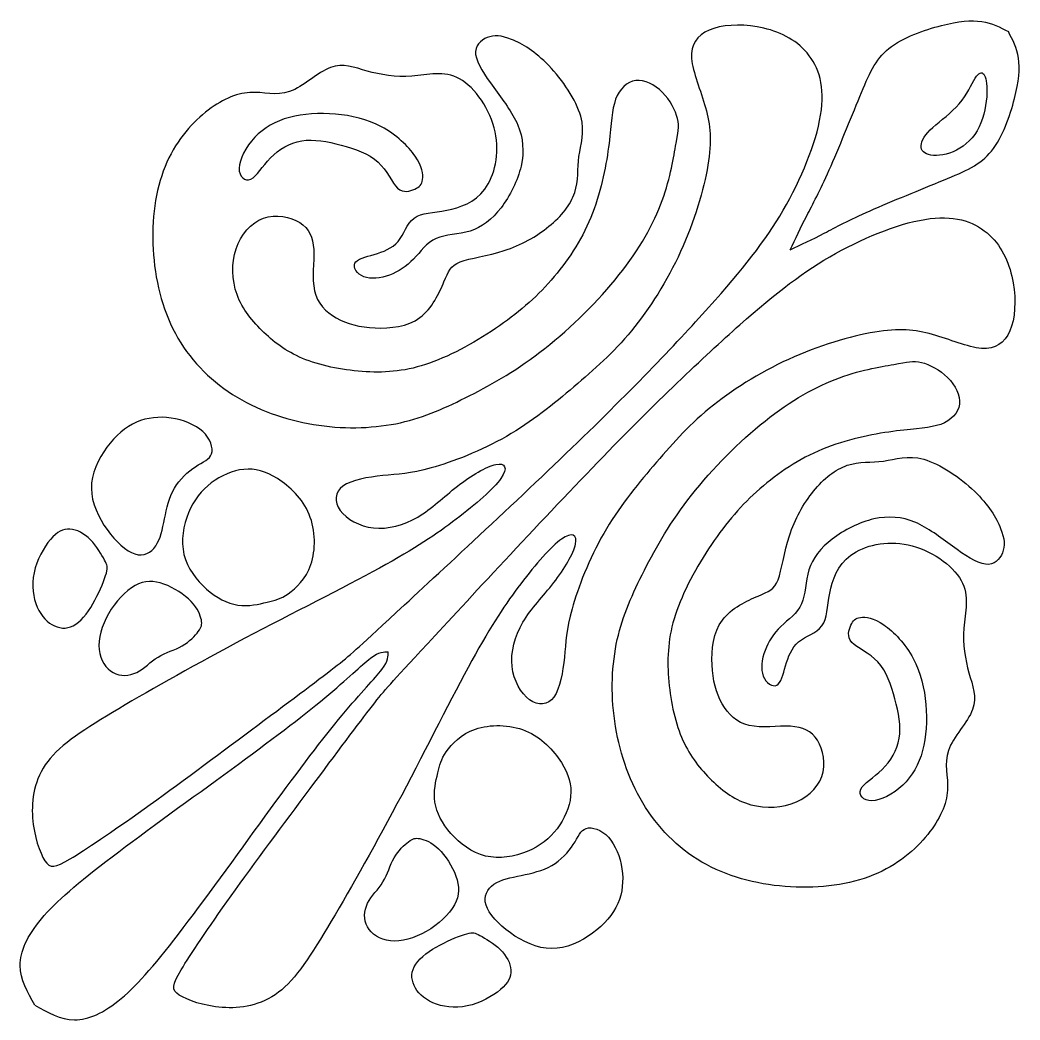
# Model space of a CAD drawing. Header units: millimetres. Extents: x 183 to 445, y 12 to 405.
# Drawn here: x 381.07 to 412.11, y 11.86 to 42.9 of the extents above; entities that cross this region are included whole.
import ezdxf

# ---------------------------------------------------------------- set-up
doc = ezdxf.new("R2010")
doc.units = ezdxf.units.MM
doc.layers.add('Default', color=7, linetype='Continuous')
doc.layers.add('DV1_Layer_1', color=7, linetype='Continuous')

# ---------------------------------------------------------------- blocks, each defined once
blk = doc.blocks.new('SE')
at = {"layer": 'DV1_Layer_1', "color": 7, "linetype": 'Continuous'}
for points, knots in [([(404.972, 35.769), (405.134, 36.111), (405.296, 36.454), (405.485, 36.823), (405.674, 37.192), (405.89, 37.589), (406.185, 38.249), (406.479, 38.91), (406.851, 39.835), (407.134, 40.525), (407.416, 41.216), (407.608, 41.673), (408.038, 42.018), (408.467, 42.363), (409.134, 42.597), (409.665, 42.733), (410.197, 42.868), (410.593, 42.904), (410.917, 42.856), (411.242, 42.808), (411.494, 42.676), (411.746, 42.543)], [0, 0, 0, 0, 0.125, 0.125, 0.125, 0.25, 0.25, 0.25, 0.375, 0.375, 0.375, 0.5, 0.5, 0.5, 0.625, 0.625, 0.625, 0.75, 0.75, 0.75, 1, 1, 1, 1]), ([(390.818, 22.8), (390.285, 22.386), (389.335, 21.679), (388.247, 20.868), (387.159, 20.058), (385.933, 19.144), (384.918, 18.417), (383.902, 17.69), (383.097, 17.149), (382.622, 16.866), (382.147, 16.584), (382.003, 16.56), (381.84, 16.806), (381.678, 17.052), (381.498, 17.569), (381.456, 18.14), (381.414, 18.711), (381.51, 19.336), (381.924, 19.883), (382.339, 20.43), (383.073, 20.899), (384.13, 21.524), (385.188, 22.149), (386.57, 22.93), (388.049, 23.712), (389.527, 24.493), (391.102, 25.274), (392.22, 25.887), (393.338, 26.5), (393.999, 26.945), (394.606, 27.408), (395.213, 27.871), (395.766, 28.351), (395.994, 28.676), (396.222, 29.001), (396.126, 29.169), (395.838, 29.109), (395.549, 29.049), (395.068, 28.76), (394.642, 28.43), (394.215, 28.099), (393.842, 27.726), (393.41, 27.474), (392.977, 27.222), (392.484, 27.089), (392.04, 27.137), (391.595, 27.185), (391.198, 27.414), (391.006, 27.678), (390.813, 27.943), (390.825, 28.243), (391.09, 28.435), (391.354, 28.628), (391.871, 28.712), (392.328, 28.76), (392.785, 28.808), (393.181, 28.82), (394.479, 29.181), (395.381, 29.529), (396.168, 29.98), (396.956, 30.431), (398.302, 31.537), (399.48, 32.57), (400.045, 33.256), (400.61, 33.941), (401.151, 34.794), (401.992, 36.645), (402.293, 37.643), (402.419, 38.394), (402.545, 39.145), (402.497, 39.65), (402.347, 40.185), (402.196, 40.72), (401.944, 41.285), (401.914, 41.712), (401.884, 42.138), (402.076, 42.427), (402.455, 42.589), (402.834, 42.752), (403.399, 42.788), (403.951, 42.691), (404.504, 42.595), (405.045, 42.367), (405.43, 41.958), (405.815, 41.55), (406.043, 40.96), (405.941, 40.113), (405.838, 39.266), (405.406, 38.16), (404.859, 37.18), (404.312, 36.201), (403.651, 35.347), (402.641, 34.205), (401.631, 33.063), (400.273, 31.633), (398.373, 29.793), (396.473, 27.953), (394.031, 25.703), (392.751, 24.518), (391.47, 23.333), (391.352, 23.214), (390.818, 22.8)], [0, 0, 0, 0, 0.027778, 0.027778, 0.027778, 0.055556, 0.055556, 0.055556, 0.083333, 0.083333, 0.083333, 0.111111, 0.111111, 0.111111, 0.138889, 0.138889, 0.138889, 0.166667, 0.166667, 0.166667, 0.194444, 0.194444, 0.194444, 0.222222, 0.222222, 0.222222, 0.25, 0.25, 0.25, 0.277778, 0.277778, 0.277778, 0.305556, 0.305556, 0.305556, 0.333333, 0.333333, 0.333333, 0.361111, 0.361111, 0.361111, 0.388889, 0.388889, 0.388889, 0.416667, 0.416667, 0.416667, 0.444444, 0.444444, 0.444444, 0.472222, 0.472222, 0.472222, 0.5, 0.5, 0.5, 0.527778, 0.527778, 0.555556, 0.555556, 0.555556, 0.583333, 0.611111, 0.611111, 0.611111, 0.638889, 0.638889, 0.666667, 0.666667, 0.666667, 0.694444, 0.694444, 0.694444, 0.722222, 0.722222, 0.722222, 0.75, 0.75, 0.75, 0.777778, 0.777778, 0.777778, 0.805556, 0.805556, 0.805556, 0.833333, 0.833333, 0.833333, 0.861111, 0.861111, 0.861111, 0.888889, 0.888889, 0.888889, 0.916667, 0.916667, 0.916667, 0.944444, 0.944444, 0.944444, 1, 1, 1, 1]), ([(404.972, 35.769), (405.314, 35.931), (405.656, 36.093), (406.026, 36.283), (406.395, 36.472), (406.791, 36.688), (407.452, 36.982), (408.113, 37.276), (409.038, 37.649), (409.728, 37.931), (410.419, 38.213), (410.875, 38.405), (411.22, 38.835), (411.566, 39.264), (411.8, 39.931), (411.935, 40.462), (412.071, 40.994), (412.106, 41.39), (412.058, 41.715), (412.01, 42.039), (411.878, 42.291), (411.746, 42.543)], [0, 0, 0, 0, 0.125, 0.125, 0.125, 0.25, 0.25, 0.25, 0.375, 0.375, 0.375, 0.5, 0.5, 0.5, 0.625, 0.625, 0.625, 0.75, 0.75, 0.75, 1, 1, 1, 1]), ([(401.413, 38.985), (401.338, 38.562), (401.236, 37.895), (400.951, 37.165), (400.665, 36.436), (399.729, 34.85), (398.023, 33.217), (397.206, 32.592), (396.389, 31.968), (395.609, 31.535), (394.888, 31.175), (394.167, 30.814), (392.846, 30.238), (391.056, 30.202), (390.171, 30.349), (389.285, 30.496), (388.408, 30.808), (387.663, 31.283), (386.918, 31.757), (386.306, 32.394), (385.888, 33.172), (385.471, 33.949), (385.249, 34.868), (385.198, 35.784), (385.147, 36.7), (385.267, 37.613), (385.567, 38.352), (385.867, 39.09), (386.348, 39.655), (386.822, 40.039), (387.297, 40.423), (387.765, 40.628), (388.195, 40.655), (388.624, 40.682), (389.014, 40.532), (389.856, 40.831), (390.307, 41.281), (390.701, 41.431), (391.096, 41.581), (391.433, 41.432), (391.842, 41.317), (392.251, 41.203), (392.732, 41.124), (393.72, 41.197), (394.227, 41.348), (395.198, 40.808), (395.662, 40.117), (395.812, 39.433), (395.963, 38.748), (395.801, 38.069), (395.491, 37.652), (395.182, 37.234), (394.726, 37.078), (394.311, 37), (393.897, 36.922), (393.525, 36.922), (393.068, 36.586), (392.984, 36.25), (392.801, 36.03), (392.618, 35.811), (392.336, 35.709), (392.062, 35.628), (391.789, 35.547), (391.525, 35.487), (391.459, 35.355), (391.393, 35.223), (391.525, 35.018), (391.741, 34.934), (391.957, 34.85), (392.257, 34.886), (392.534, 34.988), (392.81, 35.09), (393.062, 35.259), (393.281, 35.484), (393.501, 35.709), (393.687, 35.991), (393.981, 36.123), (394.275, 36.255), (394.678, 36.237), (395.398, 36.466), (395.717, 36.712), (395.996, 37.075), (396.275, 37.439), (396.516, 37.919), (396.618, 38.37), (396.72, 38.82), (396.684, 39.24), (396.516, 39.643), (396.347, 40.045), (396.047, 40.429), (395.771, 40.808), (395.495, 41.186), (395.242, 41.559), (395.209, 41.832), (395.176, 42.105), (395.362, 42.279), (395.57, 42.36), (395.777, 42.441), (396.005, 42.429), (396.326, 42.3), (396.648, 42.171), (397.062, 41.925), (397.482, 41.487), (397.903, 41.048), (398.329, 40.417), (398.47, 39.916), (398.612, 39.414), (398.467, 39.042), (398.416, 38.667), (398.365, 38.292), (398.407, 37.913), (398.284, 37.544), (398.161, 37.174), (397.873, 36.814), (397.485, 36.499), (397.098, 36.183), (396.612, 35.913), (396.095, 35.745), (395.579, 35.577), (395.032, 35.511), (394.426, 35.277), (394.366, 35.109), (394.224, 34.775), (394.083, 34.442), (393.861, 33.943), (393.48, 33.664), (393.098, 33.385), (392.558, 33.325), (391.615, 33.367), (391.212, 33.469), (390.882, 33.655), (390.552, 33.841), (390.294, 34.111), (390.207, 34.499), (390.12, 34.886), (390.204, 35.391), (390.183, 35.778), (390.162, 36.165), (390.035, 36.436), (389.747, 36.616), (389.459, 36.796), (389.008, 36.886), (388.624, 36.748), (388.24, 36.61), (387.921, 36.243), (387.771, 35.799), (387.621, 35.355), (387.639, 34.832), (387.804, 34.379), (387.969, 33.925), (388.282, 33.541), (388.639, 33.202), (388.996, 32.862), (389.399, 32.568), (389.939, 32.358), (390.48, 32.148), (391.158, 32.021), (391.807, 31.985), (392.456, 31.95), (393.074, 32.004), (393.78, 32.253), (394.486, 32.502), (395.278, 32.946), (395.948, 33.412), (396.618, 33.877), (397.164, 34.364), (397.648, 34.937), (398.131, 35.511), (398.551, 36.171), (399.122, 37.643), (399.272, 38.454), (399.35, 39.072), (399.428, 39.691), (399.434, 40.117), (399.555, 40.442), (399.675, 40.766), (399.909, 40.988), (400.182, 41.021), (400.455, 41.054), (400.768, 40.898), (401.008, 40.658), (401.248, 40.417), (401.416, 40.093), (401.476, 39.841), (401.536, 39.589), (401.488, 39.409), (401.413, 38.985)], [0, 0, 0, 0, 0.014925, 0.014925, 0.014925, 0.029851, 0.044776, 0.044776, 0.044776, 0.059701, 0.059701, 0.059701, 0.074627, 0.089552, 0.089552, 0.089552, 0.104478, 0.104478, 0.104478, 0.119403, 0.119403, 0.119403, 0.134328, 0.134328, 0.134328, 0.149254, 0.149254, 0.149254, 0.164179, 0.164179, 0.164179, 0.179104, 0.179104, 0.179104, 0.19403, 0.19403, 0.208955, 0.208955, 0.208955, 0.223881, 0.223881, 0.223881, 0.238806, 0.238806, 0.253731, 0.253731, 0.268657, 0.268657, 0.268657, 0.283582, 0.283582, 0.283582, 0.298507, 0.298507, 0.298507, 0.313433, 0.313433, 0.328358, 0.328358, 0.328358, 0.343284, 0.343284, 0.343284, 0.358209, 0.358209, 0.358209, 0.373134, 0.373134, 0.373134, 0.38806, 0.38806, 0.38806, 0.402985, 0.402985, 0.402985, 0.41791, 0.41791, 0.41791, 0.432836, 0.432836, 0.447761, 0.447761, 0.447761, 0.462687, 0.462687, 0.462687, 0.477612, 0.477612, 0.477612, 0.492537, 0.492537, 0.492537, 0.507463, 0.507463, 0.507463, 0.522388, 0.522388, 0.522388, 0.537313, 0.537313, 0.537313, 0.552239, 0.552239, 0.552239, 0.567164, 0.567164, 0.567164, 0.58209, 0.58209, 0.58209, 0.597015, 0.597015, 0.597015, 0.61194, 0.61194, 0.61194, 0.626866, 0.626866, 0.626866, 0.641791, 0.641791, 0.656716, 0.656716, 0.656716, 0.671642, 0.671642, 0.671642, 0.686567, 0.686567, 0.701493, 0.701493, 0.701493, 0.716418, 0.716418, 0.716418, 0.731343, 0.731343, 0.731343, 0.746269, 0.746269, 0.746269, 0.761194, 0.761194, 0.761194, 0.776119, 0.776119, 0.776119, 0.791045, 0.791045, 0.791045, 0.80597, 0.80597, 0.80597, 0.820896, 0.820896, 0.820896, 0.835821, 0.835821, 0.835821, 0.850746, 0.850746, 0.850746, 0.865672, 0.865672, 0.865672, 0.880597, 0.880597, 0.880597, 0.895522, 0.895522, 0.910448, 0.910448, 0.910448, 0.925373, 0.925373, 0.925373, 0.940299, 0.940299, 0.940299, 0.955224, 0.955224, 0.955224, 0.970149, 0.970149, 0.970149, 1, 1, 1, 1]), ([(410.713, 41.096), (410.599, 40.916), (410.461, 40.586), (410.221, 40.303), (409.98, 40.021), (409.638, 39.787), (409.404, 39.571), (409.17, 39.354), (409.044, 39.156), (409.035, 39.003), (409.026, 38.85), (409.134, 38.742), (409.341, 38.709), (409.548, 38.676), (409.854, 38.718), (410.137, 38.862), (410.419, 39.006), (410.677, 39.252), (410.839, 39.583), (411.001, 39.913), (411.067, 40.327), (411.079, 40.634), (411.091, 40.94), (411.049, 41.138), (410.983, 41.222), (410.917, 41.306), (410.827, 41.276), (410.713, 41.096)], [0, 0, 0, 0, 0.1, 0.1, 0.1, 0.2, 0.2, 0.2, 0.3, 0.3, 0.3, 0.4, 0.4, 0.4, 0.5, 0.5, 0.5, 0.6, 0.6, 0.6, 0.7, 0.7, 0.7, 0.8, 0.8, 0.8, 1, 1, 1, 1]), ([(393.32, 37.654), (393.176, 37.588), (392.965, 37.524), (392.788, 37.685), (392.61, 37.846), (392.467, 38.231), (392.179, 38.495), (391.891, 38.76), (391.459, 38.904), (391.032, 39.018), (390.606, 39.132), (390.186, 39.216), (389.433, 39.092), (389.1, 38.884), (388.845, 38.623), (388.59, 38.362), (388.412, 38.047), (388.23, 37.965), (388.047, 37.883), (387.861, 38.033), (387.867, 38.304), (387.873, 38.574), (388.071, 38.964), (388.352, 39.262), (388.633, 39.56), (388.996, 39.765), (389.428, 39.881), (389.859, 39.997), (390.359, 40.025), (390.856, 39.982), (391.353, 39.94), (391.847, 39.827), (392.29, 39.588), (392.732, 39.348), (393.122, 38.982), (393.336, 38.673), (393.549, 38.364), (393.585, 38.111), (393.564, 37.951), (393.543, 37.79), (393.465, 37.721), (393.32, 37.654)], [0, 0, 0, 0, 0.066667, 0.066667, 0.066667, 0.133333, 0.133333, 0.133333, 0.2, 0.2, 0.2, 0.266667, 0.266667, 0.333333, 0.333333, 0.333333, 0.4, 0.4, 0.4, 0.466667, 0.466667, 0.466667, 0.533333, 0.533333, 0.533333, 0.6, 0.6, 0.6, 0.666667, 0.666667, 0.666667, 0.733333, 0.733333, 0.733333, 0.8, 0.8, 0.8, 0.866667, 0.866667, 0.866667, 1, 1, 1, 1]), ([(392.003, 21.616), (391.589, 21.082), (390.881, 20.132), (390.071, 19.045), (389.26, 17.957), (388.347, 16.731), (387.619, 15.715), (386.892, 14.699), (386.351, 13.894), (386.069, 13.419), (385.786, 12.944), (385.762, 12.8), (386.008, 12.638), (386.255, 12.475), (386.772, 12.295), (387.914, 12.211), (388.539, 12.307), (389.086, 12.722), (389.633, 13.137), (390.57, 14.603), (392.133, 17.368), (392.914, 18.846), (393.695, 20.325), (394.477, 21.899), (395.09, 23.017), (395.703, 24.135), (396.148, 24.796), (396.61, 25.403), (397.073, 26.01), (397.554, 26.563), (397.878, 26.791), (398.203, 27.02), (398.371, 26.924), (398.311, 26.635), (398.251, 26.347), (397.963, 25.866), (397.302, 25.012), (396.929, 24.64), (396.676, 24.207), (396.424, 23.774), (396.292, 23.282), (396.34, 22.837), (396.388, 22.392), (396.616, 21.995), (396.881, 21.803), (397.145, 21.611), (397.446, 21.623), (397.638, 21.887), (397.83, 22.152), (397.915, 22.669), (397.963, 23.125), (398.011, 23.582), (398.023, 23.979), (398.203, 24.628), (398.383, 25.277), (398.732, 26.178), (399.183, 26.966), (399.634, 27.753), (400.186, 28.426), (400.721, 29.057), (401.256, 29.688), (401.773, 30.277), (402.458, 30.842), (403.143, 31.407), (403.997, 31.948), (404.922, 32.369), (405.848, 32.789), (406.846, 33.09), (407.597, 33.216), (408.348, 33.342), (408.853, 33.294), (409.388, 33.144), (409.923, 32.994), (410.488, 32.742), (410.914, 32.711), (411.341, 32.681), (411.63, 32.874), (411.792, 33.252), (411.954, 33.631), (411.99, 34.196), (411.894, 34.749), (411.798, 35.302), (411.569, 35.843), (411.161, 36.227), (410.752, 36.612), (410.163, 36.84), (408.468, 36.636), (407.362, 36.203), (405.403, 35.109), (404.55, 34.448), (403.408, 33.439), (402.266, 32.429), (400.835, 31.071), (398.995, 29.17), (397.155, 27.27), (394.906, 24.828), (393.721, 23.548), (392.536, 22.268), (392.416, 22.15), (392.003, 21.616)], [0, 0, 0, 0, 0.027778, 0.027778, 0.027778, 0.055556, 0.055556, 0.055556, 0.083333, 0.083333, 0.083333, 0.111111, 0.111111, 0.111111, 0.138889, 0.138889, 0.166667, 0.166667, 0.166667, 0.194444, 0.222222, 0.222222, 0.222222, 0.25, 0.25, 0.25, 0.277778, 0.277778, 0.277778, 0.305556, 0.305556, 0.305556, 0.333333, 0.333333, 0.333333, 0.361111, 0.361111, 0.388889, 0.388889, 0.388889, 0.416667, 0.416667, 0.416667, 0.444444, 0.444444, 0.444444, 0.472222, 0.472222, 0.472222, 0.5, 0.5, 0.5, 0.527778, 0.527778, 0.527778, 0.555556, 0.555556, 0.555556, 0.583333, 0.583333, 0.583333, 0.611111, 0.611111, 0.611111, 0.638889, 0.638889, 0.638889, 0.666667, 0.666667, 0.666667, 0.694444, 0.694444, 0.694444, 0.722222, 0.722222, 0.722222, 0.75, 0.75, 0.75, 0.777778, 0.777778, 0.777778, 0.805556, 0.805556, 0.805556, 0.833333, 0.833333, 0.861111, 0.861111, 0.888889, 0.888889, 0.888889, 0.916667, 0.916667, 0.916667, 0.944444, 0.944444, 0.944444, 1, 1, 1, 1]), ([(408.188, 32.211), (407.764, 32.136), (407.098, 32.034), (406.368, 31.748), (405.638, 31.463), (404.845, 30.994), (403.236, 29.673), (402.419, 28.82), (401.795, 28.004), (401.17, 27.187), (400.738, 26.406), (400.377, 25.686), (400.017, 24.965), (399.729, 24.304), (399.576, 23.526), (399.422, 22.749), (399.404, 21.854), (399.552, 20.968), (399.699, 20.082), (400.011, 19.205), (400.485, 18.46), (400.96, 17.716), (401.596, 17.103), (402.374, 16.686), (403.152, 16.268), (404.071, 16.046), (404.987, 15.995), (405.903, 15.944), (406.815, 16.064), (407.554, 16.364), (408.293, 16.665), (408.857, 17.145), (409.242, 17.62), (409.626, 18.094), (409.83, 18.563), (409.884, 19.422), (409.734, 19.812), (409.884, 20.233), (410.034, 20.653), (410.484, 21.104), (410.634, 21.499), (410.784, 21.893), (410.634, 22.231), (410.52, 22.639), (410.406, 23.049), (410.327, 23.529), (410.363, 24.023), (410.399, 24.517), (410.55, 25.025), (410.28, 25.51), (410.011, 25.995), (409.32, 26.459), (408.635, 26.61), (407.95, 26.761), (407.272, 26.598), (406.437, 25.98), (406.281, 25.523), (406.203, 25.109), (406.125, 24.694), (406.125, 24.322), (405.957, 24.094), (405.788, 23.866), (405.452, 23.782), (405.233, 23.598), (405.014, 23.415), (404.911, 23.133), (404.749, 22.586), (404.689, 22.322), (404.557, 22.256), (404.425, 22.19), (404.221, 22.322), (404.137, 22.539), (404.053, 22.755), (404.089, 23.055), (404.191, 23.331), (404.293, 23.607), (404.461, 23.86), (404.911, 24.298), (405.194, 24.484), (405.326, 24.779), (405.458, 25.073), (405.44, 25.475), (405.668, 26.196), (405.915, 26.514), (406.278, 26.793), (406.641, 27.073), (407.122, 27.313), (407.572, 27.415), (408.023, 27.517), (408.443, 27.481), (409.248, 27.145), (409.632, 26.844), (410.01, 26.568), (410.389, 26.292), (410.761, 26.04), (411.034, 26.007), (411.308, 25.974), (411.482, 26.16), (411.644, 26.574), (411.632, 26.802), (411.503, 27.124), (411.374, 27.445), (411.127, 27.859), (410.689, 28.28), (410.251, 28.7), (409.62, 29.127), (409.119, 29.268), (408.617, 29.409), (408.245, 29.265), (407.869, 29.214), (407.494, 29.163), (407.116, 29.205), (406.746, 29.082), (406.377, 28.959), (406.017, 28.67), (405.701, 28.283), (405.386, 27.895), (405.116, 27.409), (404.947, 26.893), (404.779, 26.376), (404.713, 25.83), (404.596, 25.526), (404.479, 25.223), (404.311, 25.163), (403.978, 25.022), (403.644, 24.881), (403.146, 24.658), (402.867, 24.277), (402.587, 23.896), (402.527, 23.355), (402.569, 22.412), (402.671, 22.01), (402.858, 21.68), (403.044, 21.349), (403.314, 21.091), (403.701, 21.004), (404.089, 20.917), (404.593, 21.001), (404.981, 20.98), (405.368, 20.959), (405.638, 20.833), (405.819, 20.544), (405.999, 20.256), (406.089, 19.806), (405.951, 19.422), (405.812, 19.037), (405.446, 18.719), (405.002, 18.569), (404.557, 18.418), (403.512, 18.454), (402.744, 19.079), (402.404, 19.436), (402.065, 19.794), (401.771, 20.196), (401.56, 20.737), (401.35, 21.277), (401.224, 21.956), (401.188, 22.605), (401.152, 23.253), (401.206, 23.872), (401.455, 24.577), (401.705, 25.283), (402.149, 26.076), (402.614, 26.745), (403.08, 27.415), (403.566, 27.962), (404.14, 28.445), (404.713, 28.929), (405.374, 29.349), (406.11, 29.634), (406.845, 29.92), (407.656, 30.069), (408.893, 30.226), (409.32, 30.232), (409.644, 30.352), (409.968, 30.472), (410.191, 30.706), (410.224, 30.979), (410.257, 31.253), (410.1, 31.565), (409.86, 31.805), (409.62, 32.046), (409.296, 32.214), (409.044, 32.274), (408.791, 32.334), (408.611, 32.286), (408.188, 32.211)], [0, 0, 0, 0, 0.014925, 0.014925, 0.014925, 0.029851, 0.029851, 0.044776, 0.044776, 0.044776, 0.059701, 0.059701, 0.059701, 0.074627, 0.074627, 0.074627, 0.089552, 0.089552, 0.089552, 0.104478, 0.104478, 0.104478, 0.119403, 0.119403, 0.119403, 0.134328, 0.134328, 0.134328, 0.149254, 0.149254, 0.149254, 0.164179, 0.164179, 0.164179, 0.179104, 0.179104, 0.19403, 0.19403, 0.19403, 0.208955, 0.208955, 0.208955, 0.223881, 0.223881, 0.223881, 0.238806, 0.238806, 0.238806, 0.253731, 0.253731, 0.253731, 0.268657, 0.268657, 0.268657, 0.283582, 0.283582, 0.298507, 0.298507, 0.298507, 0.313433, 0.313433, 0.313433, 0.328358, 0.328358, 0.328358, 0.343284, 0.343284, 0.358209, 0.358209, 0.358209, 0.373134, 0.373134, 0.373134, 0.38806, 0.38806, 0.38806, 0.402985, 0.402985, 0.41791, 0.41791, 0.41791, 0.432836, 0.432836, 0.447761, 0.447761, 0.447761, 0.462687, 0.462687, 0.462687, 0.477612, 0.477612, 0.492537, 0.492537, 0.492537, 0.507463, 0.507463, 0.507463, 0.522388, 0.522388, 0.537313, 0.537313, 0.537313, 0.552239, 0.552239, 0.552239, 0.567164, 0.567164, 0.567164, 0.58209, 0.58209, 0.58209, 0.597015, 0.597015, 0.597015, 0.61194, 0.61194, 0.61194, 0.626866, 0.626866, 0.626866, 0.641791, 0.641791, 0.641791, 0.656716, 0.656716, 0.656716, 0.671642, 0.671642, 0.671642, 0.686567, 0.686567, 0.701493, 0.701493, 0.701493, 0.716418, 0.716418, 0.716418, 0.731343, 0.731343, 0.731343, 0.746269, 0.746269, 0.746269, 0.761194, 0.761194, 0.761194, 0.776119, 0.776119, 0.776119, 0.791045, 0.80597, 0.80597, 0.80597, 0.820896, 0.820896, 0.820896, 0.835821, 0.835821, 0.835821, 0.850746, 0.850746, 0.850746, 0.865672, 0.865672, 0.865672, 0.880597, 0.880597, 0.880597, 0.895522, 0.895522, 0.895522, 0.910448, 0.910448, 0.925373, 0.925373, 0.925373, 0.940299, 0.940299, 0.940299, 0.955224, 0.955224, 0.955224, 0.970149, 0.970149, 0.970149, 1, 1, 1, 1]), ([(386.515, 29.038), (386.282, 28.887), (386.024, 28.652), (385.858, 28.367), (385.693, 28.082), (385.621, 27.745), (385.554, 27.423), (385.486, 27.1), (385.423, 26.791), (385.277, 26.576), (385.132, 26.361), (384.903, 26.241), (384.63, 26.328), (384.357, 26.415), (384.039, 26.709), (383.501, 27.457), (383.282, 27.911), (383.28, 28.365), (383.279, 28.82), (383.495, 29.277), (383.761, 29.639), (384.027, 30.001), (384.342, 30.268), (384.681, 30.418), (385.021, 30.568), (385.384, 30.601), (385.755, 30.546), (386.126, 30.49), (386.504, 30.346), (386.74, 30.128), (386.975, 29.91), (387.069, 29.619), (387.012, 29.439), (386.954, 29.259), (386.747, 29.19), (386.515, 29.038)], [0, 0, 0, 0, 0.076923, 0.076923, 0.076923, 0.153846, 0.153846, 0.153846, 0.230769, 0.230769, 0.230769, 0.307692, 0.307692, 0.307692, 0.384615, 0.384615, 0.461538, 0.461538, 0.461538, 0.538462, 0.538462, 0.538462, 0.615385, 0.615385, 0.615385, 0.692308, 0.692308, 0.692308, 0.769231, 0.769231, 0.769231, 0.846154, 0.846154, 0.846154, 1, 1, 1, 1]), ([(388.734, 24.831), (388.486, 24.772), (388.162, 24.694), (387.831, 24.743), (387.501, 24.791), (387.165, 24.965), (386.854, 25.24), (386.543, 25.514), (386.258, 25.89), (386.053, 26.742), (386.135, 27.22), (386.297, 27.61), (386.459, 28.001), (386.702, 28.304), (387.004, 28.534), (387.306, 28.763), (387.666, 28.92), (388.36, 28.989), (388.693, 28.902), (389.062, 28.667), (389.432, 28.433), (389.837, 28.052), (390.041, 27.556), (390.246, 27.061), (390.249, 26.451), (390.096, 26.001), (389.942, 25.55), (389.633, 25.259), (389.393, 25.094), (389.153, 24.929), (388.981, 24.89), (388.734, 24.831)], [0, 0, 0, 0, 0.083333, 0.083333, 0.083333, 0.166667, 0.166667, 0.166667, 0.25, 0.25, 0.333333, 0.333333, 0.333333, 0.416667, 0.416667, 0.416667, 0.5, 0.5, 0.583333, 0.583333, 0.583333, 0.666667, 0.666667, 0.666667, 0.75, 0.75, 0.75, 0.833333, 0.833333, 0.833333, 1, 1, 1, 1]), ([(383.745, 25.736), (383.69, 25.544), (383.561, 25.211), (383.393, 24.899), (383.225, 24.586), (383.018, 24.295), (382.798, 24.148), (382.579, 24.001), (382.348, 23.998), (382.135, 24.094), (381.922, 24.19), (381.727, 24.385), (381.6, 24.676), (381.474, 24.968), (381.417, 25.355), (381.5, 25.747), (381.582, 26.139), (381.805, 26.535), (382.01, 26.78), (382.216, 27.025), (382.405, 27.118), (382.615, 27.103), (382.826, 27.088), (383.057, 26.965), (383.25, 26.768), (383.444, 26.571), (383.6, 26.301), (383.689, 26.14), (383.777, 25.98), (383.799, 25.929), (383.745, 25.736)], [0, 0, 0, 0, 0.090909, 0.090909, 0.090909, 0.181818, 0.181818, 0.181818, 0.272727, 0.272727, 0.272727, 0.363636, 0.363636, 0.363636, 0.454545, 0.454545, 0.454545, 0.545455, 0.545455, 0.545455, 0.636364, 0.636364, 0.636364, 0.727273, 0.727273, 0.727273, 0.818182, 0.818182, 0.818182, 1, 1, 1, 1]), ([(386.6, 23.923), (386.501, 23.791), (386.327, 23.604), (385.87, 23.346), (385.588, 23.274), (385.351, 23.13), (385.114, 22.986), (384.921, 22.77), (384.689, 22.654), (384.456, 22.539), (384.183, 22.524), (383.958, 22.647), (383.732, 22.77), (383.555, 23.031), (383.522, 23.364), (383.489, 23.698), (383.6, 24.103), (383.812, 24.474), (384.024, 24.845), (384.336, 25.181), (384.636, 25.346), (384.937, 25.511), (385.225, 25.505), (385.534, 25.394), (385.843, 25.283), (386.174, 25.067), (386.379, 24.852), (386.585, 24.637), (386.666, 24.424), (386.695, 24.279), (386.723, 24.133), (386.699, 24.055), (386.6, 23.923)], [0, 0, 0, 0, 0.083333, 0.083333, 0.166667, 0.166667, 0.166667, 0.25, 0.25, 0.25, 0.333333, 0.333333, 0.333333, 0.416667, 0.416667, 0.416667, 0.5, 0.5, 0.5, 0.583333, 0.583333, 0.583333, 0.666667, 0.666667, 0.666667, 0.75, 0.75, 0.75, 0.833333, 0.833333, 0.833333, 1, 1, 1, 1]), ([(406.857, 24.118), (406.791, 23.973), (406.727, 23.762), (406.888, 23.585), (407.048, 23.408), (407.433, 23.265), (407.962, 22.689), (408.107, 22.256), (408.335, 21.403), (408.419, 20.983), (408.357, 20.607), (408.295, 20.23), (408.087, 19.898), (407.826, 19.642), (407.564, 19.387), (407.25, 19.209), (407.168, 19.027), (407.086, 18.845), (407.236, 18.659), (407.506, 18.665), (407.776, 18.671), (408.167, 18.869), (408.465, 19.15), (408.762, 19.43), (408.967, 19.794), (409.084, 20.225), (409.2, 20.657), (409.227, 21.157), (409.185, 21.654), (409.142, 22.151), (409.03, 22.645), (408.79, 23.087), (408.551, 23.529), (408.185, 23.92), (407.875, 24.133), (407.566, 24.346), (407.314, 24.382), (407.153, 24.361), (406.993, 24.34), (406.923, 24.262), (406.857, 24.118)], [0, 0, 0, 0, 0.066667, 0.066667, 0.066667, 0.133333, 0.133333, 0.2, 0.2, 0.266667, 0.266667, 0.266667, 0.333333, 0.333333, 0.333333, 0.4, 0.4, 0.4, 0.466667, 0.466667, 0.466667, 0.533333, 0.533333, 0.533333, 0.6, 0.6, 0.6, 0.666667, 0.666667, 0.666667, 0.733333, 0.733333, 0.733333, 0.8, 0.8, 0.8, 0.866667, 0.866667, 0.866667, 1, 1, 1, 1]), ([(381.526, 12.324), (381.301, 12.718), (381.075, 13.112), (381.07, 13.55), (381.065, 13.987), (381.281, 14.468), (381.732, 15.003), (382.183, 15.538), (382.868, 16.127), (383.926, 16.932), (384.984, 17.738), (386.414, 18.759), (387.622, 19.643), (388.83, 20.526), (389.816, 21.272), (390.525, 21.861), (391.234, 22.45), (391.667, 22.882), (391.948, 23.094), (392.229, 23.305), (392.359, 23.296), (392.489, 23.286)], [0, 0, 0, 0, 0.125, 0.125, 0.125, 0.25, 0.25, 0.25, 0.375, 0.375, 0.375, 0.5, 0.5, 0.5, 0.625, 0.625, 0.625, 0.75, 0.75, 0.75, 1, 1, 1, 1]), ([(381.526, 12.324), (381.921, 12.098), (382.315, 11.872), (382.752, 11.867), (383.19, 11.862), (383.671, 12.079), (384.206, 12.53), (384.741, 12.98), (385.329, 13.666), (386.135, 14.723), (386.94, 15.781), (387.962, 17.211), (388.845, 18.419), (389.729, 19.627), (390.474, 20.613), (391.063, 21.322), (391.652, 22.032), (392.085, 22.464), (392.296, 22.745), (392.508, 23.027), (392.499, 23.156), (392.489, 23.286)], [0, 0, 0, 0, 0.125, 0.125, 0.125, 0.25, 0.25, 0.25, 0.375, 0.375, 0.375, 0.5, 0.5, 0.5, 0.625, 0.625, 0.625, 0.75, 0.75, 0.75, 1, 1, 1, 1]), ([(394.034, 19.531), (393.975, 19.283), (393.897, 18.959), (393.945, 18.629), (393.993, 18.298), (394.167, 17.962), (394.442, 17.651), (394.717, 17.34), (395.092, 17.055), (395.519, 16.953), (395.945, 16.851), (396.422, 16.932), (396.813, 17.094), (397.203, 17.256), (397.506, 17.5), (397.736, 17.801), (397.966, 18.103), (398.122, 18.463), (398.157, 18.81), (398.191, 19.157), (398.104, 19.491), (397.87, 19.86), (397.636, 20.229), (397.254, 20.635), (396.759, 20.839), (396.263, 21.043), (395.654, 21.046), (394.753, 20.74), (394.462, 20.43), (394.296, 20.19), (394.131, 19.95), (394.092, 19.779), (394.034, 19.531)], [0, 0, 0, 0, 0.083333, 0.083333, 0.083333, 0.166667, 0.166667, 0.166667, 0.25, 0.25, 0.25, 0.333333, 0.333333, 0.333333, 0.416667, 0.416667, 0.416667, 0.5, 0.5, 0.5, 0.583333, 0.583333, 0.583333, 0.666667, 0.666667, 0.666667, 0.75, 0.75, 0.833333, 0.833333, 0.833333, 1, 1, 1, 1]), ([(398.241, 17.312), (398.089, 17.079), (397.855, 16.821), (397.57, 16.656), (397.284, 16.491), (396.948, 16.419), (396.625, 16.351), (396.302, 16.284), (395.993, 16.22), (395.778, 16.075), (395.564, 15.929), (395.443, 15.701), (395.531, 15.428), (395.618, 15.154), (395.912, 14.836), (396.286, 14.567), (396.66, 14.299), (397.113, 14.079), (397.568, 14.078), (398.023, 14.076), (398.48, 14.292), (398.841, 14.558), (399.203, 14.824), (399.47, 15.139), (399.621, 15.479), (399.771, 15.818), (399.804, 16.181), (399.748, 16.552), (399.693, 16.923), (399.548, 17.301), (399.331, 17.537), (399.113, 17.773), (398.822, 17.866), (398.642, 17.809), (398.461, 17.752), (398.392, 17.545), (398.241, 17.312)], [0, 0, 0, 0, 0.076923, 0.076923, 0.076923, 0.153846, 0.153846, 0.153846, 0.230769, 0.230769, 0.230769, 0.307692, 0.307692, 0.307692, 0.384615, 0.384615, 0.384615, 0.461538, 0.461538, 0.461538, 0.538462, 0.538462, 0.538462, 0.615385, 0.615385, 0.615385, 0.692308, 0.692308, 0.692308, 0.769231, 0.769231, 0.769231, 0.846154, 0.846154, 0.846154, 1, 1, 1, 1]), ([(393.125, 17.397), (392.993, 17.298), (392.807, 17.124), (392.549, 16.668), (392.477, 16.386), (392.333, 16.148), (392.188, 15.911), (391.972, 15.719), (391.857, 15.486), (391.741, 15.253), (391.726, 14.98), (391.849, 14.755), (391.972, 14.53), (392.234, 14.353), (392.567, 14.32), (392.9, 14.287), (393.306, 14.398), (394.047, 14.821), (394.384, 15.133), (394.549, 15.434), (394.714, 15.734), (394.708, 16.022), (394.486, 16.641), (394.269, 16.971), (394.055, 17.177), (393.84, 17.383), (393.627, 17.464), (393.481, 17.492), (393.336, 17.521), (393.258, 17.497), (393.125, 17.397)], [0, 0, 0, 0, 0.083333, 0.083333, 0.166667, 0.166667, 0.166667, 0.25, 0.25, 0.25, 0.333333, 0.333333, 0.333333, 0.416667, 0.416667, 0.416667, 0.5, 0.5, 0.583333, 0.583333, 0.583333, 0.666667, 0.666667, 0.75, 0.75, 0.75, 0.833333, 0.833333, 0.833333, 1, 1, 1, 1]), ([(394.939, 14.542), (394.747, 14.488), (394.414, 14.359), (393.789, 14.022), (393.498, 13.815), (393.351, 13.596), (393.203, 13.377), (393.2, 13.146), (393.297, 12.932), (393.393, 12.719), (393.588, 12.524), (393.879, 12.398), (394.17, 12.272), (394.558, 12.215), (394.95, 12.297), (395.341, 12.38), (395.738, 12.602), (395.983, 12.808), (396.227, 13.013), (396.32, 13.203), (396.29, 13.623), (396.167, 13.854), (395.971, 14.048), (395.774, 14.242), (395.504, 14.398), (395.343, 14.486), (395.182, 14.575), (395.131, 14.596), (394.939, 14.542)], [0, 0, 0, 0, 0.090909, 0.090909, 0.181818, 0.181818, 0.181818, 0.272727, 0.272727, 0.272727, 0.363636, 0.363636, 0.363636, 0.454545, 0.454545, 0.454545, 0.545455, 0.545455, 0.545455, 0.636364, 0.636364, 0.727273, 0.727273, 0.727273, 0.818182, 0.818182, 0.818182, 1, 1, 1, 1])]:
    blk.add_open_spline(points, degree=3, knots=knots, dxfattribs=at)

msp = doc.modelspace()

# ---------------------------------------------------------------- block references
at = {"layer": 'Default'}
msp.add_blockref('SE', (0, 0), dxfattribs=at)

doc.saveas('drawing.dxf')
